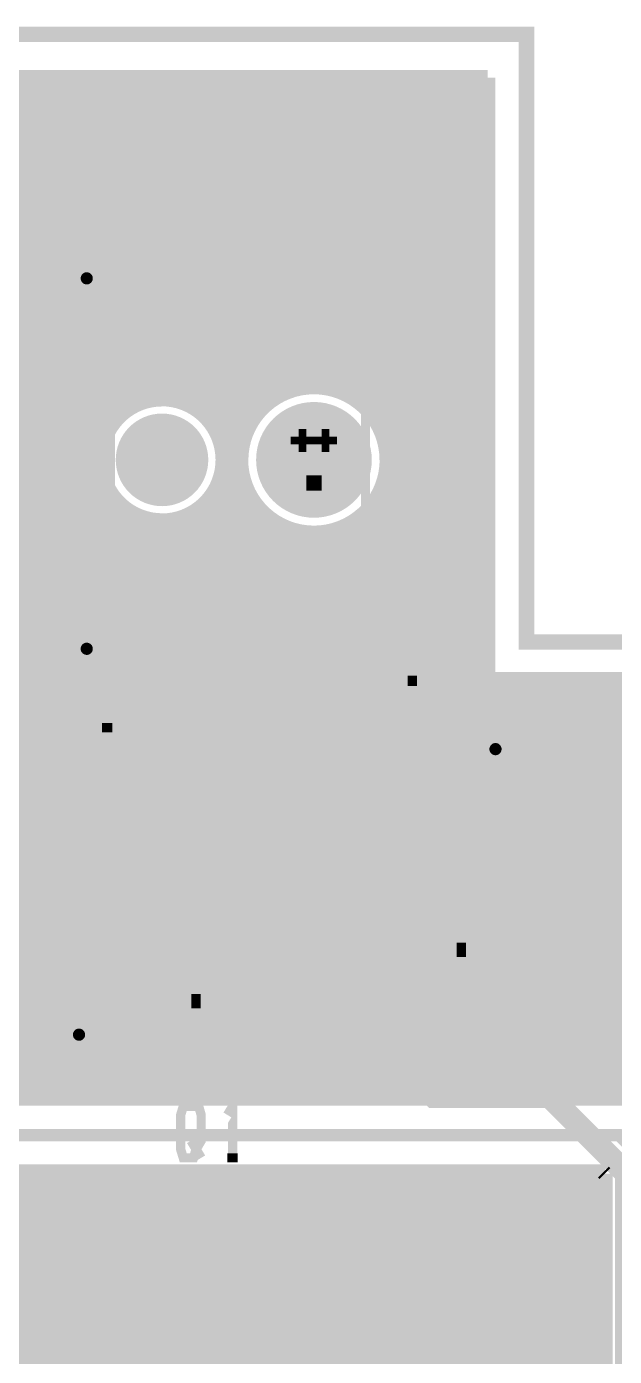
# Model space of a CAD drawing. Extents: x -10 to 131, y -93 to 209.
# Drawn here: x 102.77 to 112.45, y 187.24 to 209.12 of the extents above; entities that cross this region are included whole.
import ezdxf

# ---------------------------------------------------------------- set-up
doc = ezdxf.new("R2010")
doc.units = 0
doc.header["$MEASUREMENT"] = 0
doc.layers.get('0').update_dxf_attribs({"linetype": 'CONTINUOUS'})
for name, color, linetype in [('22-303-0_ASB', 7, 'CONTINUOUS'), ('22-303-0_AST', 7, 'CONTINUOUS'), ('22-303-0_BOT', 2, 'CONTINUOUS'), ('22-303-0_DRD', 6, 'CONTINUOUS'), ('22-303-0_DRL', 1, 'CONTINUOUS'), ('22-303-0_GND', 3, 'CONTINUOUS'), ('22-303-0_IN1', 10, 'CONTINUOUS'), ('22-303-0_SMT', 9, 'CONTINUOUS'), ('22-303-0_SPT', 11, 'CONTINUOUS'), ('22-303-0_SST', 8, 'CONTINUOUS'), ('22-303-0_TOP', 15, 'CONTINUOUS'), ('THRUHOLE_NPT', 7, 'CONTINUOUS'), ('THRUHOLE_TAP', 2, 'CONTINUOUS')]:
    doc.layers.add(name, color=color, linetype=linetype)

# ---------------------------------------------------------------- blocks, each defined once
blk = doc.blocks.new('ROUND_2')
at = {"const_width": 0.50038}
blk.add_lwpolyline([(-0.25019, 0, 1), (0.25019, 0, 1)], format="xyb", close=True, dxfattribs=at)
blk = doc.blocks.new('ROUND_40')
at = {"const_width": 0.69977}
blk.add_lwpolyline([(-0.349884, 0, 1), (0.349884, 0, 1)], format="xyb", close=True, dxfattribs=at)
blk = doc.blocks.new('RECTANGLE_41')
blk.add_solid([(0.44958, 0.90043), (0.44958, -0.90043), (-0.44958, 0.90043), (-0.44958, -0.90043)])
blk = doc.blocks.new('ROUND_70')
at = {"const_width": 0.29972}
blk.add_lwpolyline([(-0.14986, 0, 1), (0.14986, 0, 1)], format="xyb", close=True, dxfattribs=at)
blk = doc.blocks.new('ROUND_75')
at = {"const_width": 0.29972}
blk.add_lwpolyline([(-0.14986, 0, 1), (0.14986, 0, 1)], format="xyb", close=True, dxfattribs=at)
blk = doc.blocks.new('ROUND_117')
at = {"const_width": 0.10033}
blk.add_lwpolyline([(-0.050164, 0, 1), (0.050164, 0, 1)], format="xyb", close=True, dxfattribs=at)
blk = doc.blocks.new('ROUND_92')
at = {"const_width": 0.9525}
blk.add_lwpolyline([(-0.47625, 0, 1), (0.47625, 0, 1)], format="xyb", close=True, dxfattribs=at)
blk = doc.blocks.new('ROUND_93')
at = {"const_width": 0.762}
blk.add_lwpolyline([(-0.381, 0, 1), (0.381, 0, 1)], format="xyb", close=True, dxfattribs=at)
blk = doc.blocks.new('ROUND_101')
at = {"const_width": 0.0635}
blk.add_lwpolyline([(-0.03175, 0, 1), (0.03175, 0, 1)], format="xyb", close=True, dxfattribs=at)
blk = doc.blocks.new('ROUND_103')
at = {"const_width": 0.6985}
blk.add_lwpolyline([(-0.34925, 0, 1), (0.34925, 0, 1)], format="xyb", close=True, dxfattribs=at)
blk = doc.blocks.new('ROUND_104')
at = {"const_width": 0.4953}
blk.add_lwpolyline([(-0.24765, 0, 1), (0.24765, 0, 1)], format="xyb", close=True, dxfattribs=at)
blk = doc.blocks.new('RECTANGLE_8')
blk.add_solid([(0.9017, 0.508), (0.9017, -0.508), (-0.9017, 0.508), (-0.9017, -0.508)])
blk = doc.blocks.new('RECTANGLE_17')
blk.add_solid([(0.635, 0.508), (0.635, -0.508), (-0.635, 0.508), (-0.635, -0.508)])
blk = doc.blocks.new('ROUND_108')
at = {"const_width": 0.10033}
blk.add_lwpolyline([(-0.050164, 0, 1), (0.050164, 0, 1)], format="xyb", close=True, dxfattribs=at)

msp = doc.modelspace()

# ---------------------------------------------------------------- linework, layer by layer
at = {"layer": '22-303-0_ASB', "const_width": 0.254}
msp.add_lwpolyline([(111.00054, 208.99374), (111.00054, 198.99376), (116.0018, 198.99376), (116.0018, 208.99374), (130.50012, 208.99374), (130.50012, -31.00578), (-9.4996, -31.00578), (-9.4996, 208.99374), (111.00054, 208.99374)], dxfattribs=at)
at = {"layer": '22-303-0_AST'}
for points, const_width in [([(111.00054, 208.99374), (111.00054, 198.99376), (116.0018, 198.99376), (116.0018, 208.99374), (130.50012, 208.99374), (130.50012, -31.00578), (-9.4996, -31.00578), (-9.4996, 208.99374), (111.00054, 208.99374)], 0.254), ([(104.7496, 205.18882), (104.7496, 205.6892), (105.24998, 205.6892), (105.24998, 205.18882)], 0.1524), ([(107.74934, 205.18882), (107.74934, 205.6892), (107.24896, 205.6892), (107.24896, 205.18882)], 0.1524), ([(108.34878, 203.48956), (104.84866, 203.48956), (104.84866, 205.18882), (108.34878, 205.18882), (108.34878, 203.48956), (108.34878, 202.4888), (108.34878, 201.49058), (108.34878, 200.48982), (104.84866, 200.48982), (104.84866, 198.79056), (104.15016, 198.79056), (104.15016, 200.48982), (104.84866, 200.48982)], 0.1524), ([(104.15016, 200.48982), (104.15016, 201.49058), (104.15016, 202.4888), (104.15016, 203.48956), (104.15016, 205.18882), (104.84866, 205.18882)], 0.1524), ([(104.15016, 203.48956), (104.84866, 203.48956)], 0.1524), ([(108.95838, 202.88758), (109.12856, 202.946), (109.80674, 202.946), (109.97438, 202.88758), (109.97438, 202.53198), (109.80674, 202.47356), (109.12856, 202.47356), (108.95838, 202.53198), (108.95838, 202.88758)], 0.1524), ([(102.87, 196.85), (102.87, 201.93), (100.33, 201.93), (100.33, 196.85), (102.87, 196.85)], 0.1524), ([(109.12856, 201.63536), (108.95838, 201.69378), (108.95838, 202.04938), (109.12856, 202.1078), (109.80674, 202.1078), (109.97438, 202.04938), (109.97438, 201.69378), (109.80674, 201.63536)], 0.1524), ([(109.12856, 201.2696), (108.95838, 201.21118), (108.95838, 200.85558), (109.12856, 200.79716), (109.46638, 200.79716), (109.63656, 200.914), (109.63656, 201.2696), (109.97438, 201.2696), (109.97438, 200.79716)], 0.1524), ([(108.34878, 200.48982), (108.34878, 198.79056), (104.84866, 198.79056)], 0.1524), ([(105.24998, 198.79056), (105.24998, 198.29018), (104.7496, 198.29018), (104.7496, 198.79056)], 0.1524), ([(107.74934, 198.79056), (107.74934, 198.29018), (107.24896, 198.29018), (107.24896, 198.79056)], 0.1524), ([(109.093, 196.977), (109.093, 191.643), (111.887, 191.643), (111.887, 196.977), (109.093, 196.977)], 0.1524), ([(98.679, 195.707), (103.251, 195.707), (103.251, 193.929), (102.997, 193.675), (103.251, 193.421), (103.251, 191.643), (98.679, 191.643), (98.679, 195.707)], 0.1524), ([(103.759, 195.707), (108.331, 195.707), (108.331, 193.929), (108.077, 193.675), (108.331, 193.421), (108.331, 191.643), (103.759, 191.643), (103.759, 195.707)], 0.1524), ([(110.43666, 195.00596), (110.43666, 194.65036), (110.60684, 194.53098), (110.77448, 194.53098), (110.94466, 194.65036), (110.94466, 195.00596), (109.92866, 195.00596)], 0.1524), ([(110.43666, 194.70878), (109.92866, 194.53098)], 0.1524), ([(105.73004, 194.1576), (105.55986, 194.09664), (105.55986, 193.86042), (105.73004, 193.802), (105.89768, 193.68262), (106.40568, 193.68262), (106.57586, 193.74104), (106.57586, 194.09664), (106.40568, 194.1576), (105.73004, 194.1576)], 0.1524), ([(109.92866, 193.81216), (109.92866, 194.04838)], 0.1524), ([(109.92866, 193.929), (110.94466, 193.929), (110.77448, 194.04838)], 0.1524), ([(105.89768, 193.91884), (105.55986, 193.68262)], 0.1524), ([(110.09884, 193.4464), (109.92866, 193.38798), (109.92866, 193.03238), (110.09884, 192.97396), (110.43666, 192.97396), (110.60684, 193.0908), (110.60684, 193.4464), (110.94466, 193.4464), (110.94466, 192.97396)], 0.1524), ([(105.55986, 192.9638), (105.55986, 193.20002)], 0.1524), ([(105.55986, 193.08064), (106.57586, 193.08064), (106.40568, 193.20002)], 0.1524), ([(112.31118, 188.7601), (111.46282, 188.7601), (111.29518, 188.81852), (111.29518, 189.17412), (111.46282, 189.23508), (112.31118, 189.23508)], 0.1524), ([(111.633, 187.9219), (111.633, 188.39688), (112.31118, 188.15812), (112.31118, 188.04128), (111.29518, 188.04128)], 0.1524)]:
    msp.add_lwpolyline(points, dxfattribs=dict(at, const_width=const_width))
at = {"layer": '22-303-0_BOT'}
for points, const_width in [([(110.363, 208.28), (-8.636, 208.28)], 0.254), ([(102.6922, 208.28), (102.6922, 191.4906)], 0.254), ([(102.9208, 208.28), (102.9208, 191.4906)], 0.254), ([(103.1494, 208.28), (103.1494, 191.4906)], 0.254), ([(103.378, 208.28), (103.378, 191.4906)], 0.254), ([(103.6066, 208.28), (103.6066, 191.4906)], 0.254), ([(103.8352, 208.28), (103.8352, 191.4906)], 0.254), ([(104.0638, 208.28), (104.0638, 202.36434)], 0.254), ([(104.2924, 208.28), (104.2924, 202.70724)], 0.254), ([(104.521, 208.28), (104.521, 202.87742)], 0.254), ([(104.7496, 208.28), (104.7496, 202.96632)], 0.254), ([(104.9782, 208.28), (104.9782, 202.9968)], 0.254), ([(105.2068, 208.28), (105.2068, 202.97648)], 0.254), ([(105.4354, 208.28), (105.4354, 202.89774)], 0.254), ([(105.664, 208.28), (105.664, 202.74788)], 0.254), ([(105.8926, 208.28), (105.8926, 202.45578)], 0.254), ([(106.1212, 208.28), (106.1212, 191.4906)], 0.254), ([(106.3498, 208.28), (106.3498, 202.35926)], 0.254), ([(106.5784, 208.28), (106.5784, 202.77074)], 0.254), ([(106.807, 208.28), (106.807, 202.97902)], 0.254), ([(107.0356, 208.28), (107.0356, 203.10348)], 0.254), ([(107.2642, 208.28), (107.2642, 203.1746)], 0.254), ([(107.4928, 208.28), (107.4928, 203.19746)], 0.254), ([(107.7214, 208.28), (107.7214, 203.17714)], 0.254), ([(107.95, 208.28), (107.95, 203.1111)], 0.254), ([(108.1786, 208.28), (108.1786, 202.98918)], 0.254), ([(108.4072, 208.28), (108.4072, 202.78598)], 0.254), ([(108.6358, 208.28), (108.6358, 202.39736)], 0.254), ([(108.8644, 208.28), (108.8644, 191.4906)], 0.254), ([(109.093, 208.28), (109.093, 191.4906)], 0.254), ([(109.3216, 208.28), (109.3216, 191.4906)], 0.254), ([(109.5502, 208.28), (109.5502, 191.4906)], 0.254), ([(109.7788, 208.28), (109.7788, 191.4906)], 0.254), ([(110.0074, 208.28), (110.0074, 191.4906)], 0.254), ([(110.236, 208.28), (110.236, 191.4906)], 0.254), ([(129.667, 208.28), (116.586, 208.28), (116.586, 198.374), (110.363, 198.374)], 0.254), ([(110.363, 208.28), (110.363, 198.374)], 0.254), ([(110.363, 208.0768), (-8.636, 208.0768)], 0.254), ([(110.363, 207.8482), (-8.636, 207.8482)], 0.254), ([(110.363, 207.6196), (-8.636, 207.6196)], 0.254), ([(110.363, 207.391), (-8.636, 207.391)], 0.254), ([(110.363, 207.1624), (-8.636, 207.1624)], 0.254), ([(110.363, 206.9338), (-8.636, 206.9338)], 0.254), ([(110.363, 206.7052), (-6.06044, 206.7052)], 0.254), ([(110.363, 206.4766), (-5.66166, 206.4766)], 0.254), ([(110.363, 206.248), (-5.47878, 206.248)], 0.254), ([(110.363, 206.0194), (-5.38226, 206.0194)], 0.254), ([(110.363, 205.7908), (-5.34416, 205.7908)], 0.254), ([(110.363, 205.5622), (-5.35686, 205.5622)], 0.254), ([(110.363, 205.3336), (-5.42798, 205.3336)], 0.254), ([(110.363, 205.105), (-5.56768, 205.105)], 0.254), ([(110.363, 204.8764), (-5.83184, 204.8764)], 0.254), ([(110.363, 204.6478), (-8.636, 204.6478)], 0.254), ([(110.363, 204.4192), (-8.636, 204.4192)], 0.254), ([(110.363, 204.1906), (-8.636, 204.1906)], 0.254), ([(110.363, 203.962), (-8.636, 203.962)], 0.254), ([(110.363, 203.7334), (-8.636, 203.7334)], 0.254), ([(110.363, 203.5048), (-8.636, 203.5048)], 0.254), ([(110.363, 203.2762), (-8.636, 203.2762)], 0.254), ([(106.91622, 203.0476), (16.58366, 203.0476)], 0.254), ([(110.363, 203.0476), (108.08208, 203.0476)], 0.254), ([(104.42702, 202.819), (16.8783, 202.819)], 0.254), ([(106.62158, 202.819), (105.57256, 202.819)], 0.254), ([(110.363, 202.819), (108.37672, 202.819)], 0.254), ([(104.1908, 202.5904), (17.04848, 202.5904)], 0.254), ([(106.4514, 202.5904), (105.80878, 202.5904)], 0.254), ([(110.363, 202.5904), (108.5469, 202.5904)], 0.254), ([(104.06126, 202.3618), (17.14754, 202.3618)], 0.254), ([(106.3498, 202.3618), (105.93578, 202.3618)], 0.254), ([(110.363, 202.3618), (108.6485, 202.3618)], 0.254), ([(104.00284, 202.1332), (17.19834, 202.1332)], 0.254), ([(106.30154, 202.1332), (105.99674, 202.1332)], 0.254), ([(110.363, 202.1332), (108.69676, 202.1332)], 0.254), ([(103.99522, 201.9046), (17.20342, 201.9046)], 0.254), ([(106.29392, 201.9046), (106.00182, 201.9046)], 0.254), ([(110.363, 201.9046), (108.70438, 201.9046)], 0.254), ([(104.04094, 201.676), (17.16532, 201.676)], 0.254), ([(106.33456, 201.676), (105.9561, 201.676)], 0.254), ([(110.363, 201.676), (108.66374, 201.676)], 0.254), ([(104.15016, 201.4474), (91.62034, 201.4474)], 0.254), ([(104.0638, 201.61504), (104.0638, 191.4906)], 0.254), ([(106.42092, 201.4474), (105.84688, 201.4474)], 0.254), ([(105.8926, 201.5236), (105.8926, 191.4906)], 0.254), ([(106.3498, 201.62012), (106.3498, 191.4906)], 0.254), ([(110.363, 201.4474), (108.57738, 201.4474)], 0.254), ([(108.6358, 201.58202), (108.6358, 191.4906)], 0.254), ([(104.35082, 201.2188), (92.02166, 201.2188)], 0.254), ([(104.2924, 201.27214), (104.2924, 191.4906)], 0.254), ([(106.57078, 201.2188), (105.64622, 201.2188)], 0.254), ([(105.664, 201.2315), (105.664, 191.4906)], 0.254), ([(106.5784, 201.20864), (106.5784, 191.4906)], 0.254), ([(110.363, 201.2188), (108.42752, 201.2188)], 0.254), ([(104.87406, 200.9902), (92.1766, 200.9902)], 0.254), ([(104.521, 201.10196), (104.521, 191.4906)], 0.254), ([(104.7496, 201.01306), (104.7496, 191.4906)], 0.254), ([(104.9782, 200.98258), (104.9782, 191.4906)], 0.254), ([(106.82224, 200.9902), (105.12298, 200.9902)], 0.254), ([(105.2068, 201.0029), (105.2068, 191.4906)], 0.254), ([(105.4354, 201.08164), (105.4354, 191.4906)], 0.254), ([(106.807, 201.00036), (106.807, 191.4906)], 0.254), ([(110.363, 200.9902), (108.17606, 200.9902)], 0.254), ([(108.1786, 200.9902), (108.1786, 191.4906)], 0.254), ([(108.4072, 201.1934), (108.4072, 191.4906)], 0.254), ([(110.363, 200.7616), (92.2401, 200.7616)], 0.254), ([(107.0356, 200.8759), (107.0356, 191.4906)], 0.254), ([(107.2642, 200.80478), (107.2642, 191.4906)], 0.254), ([(107.4928, 200.78192), (107.4928, 191.4906)], 0.254), ([(107.7214, 200.80224), (107.7214, 191.4906)], 0.254), ([(107.95, 200.86828), (107.95, 191.4906)], 0.254), ([(110.363, 200.533), (92.23756, 200.533)], 0.254), ([(110.363, 200.3044), (92.1639, 200.3044)], 0.254), ([(110.363, 200.0758), (92.1385, 200.0758)], 0.254), ([(110.363, 199.8472), (92.1385, 199.8472)], 0.254), ([(110.363, 199.6186), (92.1385, 199.6186)], 0.254), ([(110.363, 199.39), (92.1385, 199.39)], 0.254), ([(110.363, 199.1614), (92.1385, 199.1614)], 0.254), ([(110.363, 198.9328), (92.1385, 198.9328)], 0.254), ([(110.363, 198.7042), (92.1385, 198.7042)], 0.254), ([(110.363, 198.4756), (92.1385, 198.4756)], 0.254), ([(110.4646, 198.374), (110.4646, 191.4906)], 0.254), ([(110.6932, 198.374), (110.6932, 191.4906)], 0.254), ([(110.9218, 198.374), (110.9218, 191.4906)], 0.254), ([(111.1504, 198.374), (111.1504, 191.4906)], 0.254), ([(111.379, 198.374), (111.379, 191.4906)], 0.254), ([(111.6076, 198.374), (111.6076, 191.4906)], 0.254), ([(111.8362, 198.374), (111.8362, 191.4906)], 0.254), ([(112.0648, 198.374), (112.0648, 191.4906)], 0.254), ([(112.2934, 198.374), (112.2934, 191.4906)], 0.254), ([(112.522, 198.374), (112.522, 191.4906)], 0.254), ([(129.667, 198.247), (92.1385, 198.247)], 0.254), ([(129.667, 198.0184), (92.1385, 198.0184)], 0.254), ([(129.667, 197.7898), (92.1385, 197.7898)], 0.254), ([(129.667, 197.5612), (92.1385, 197.5612)], 0.254), ([(129.667, 197.3326), (92.1385, 197.3326)], 0.254), ([(129.667, 197.104), (92.1385, 197.104)], 0.254), ([(129.667, 196.8754), (92.1385, 196.8754)], 0.254), ([(129.667, 196.6468), (92.1385, 196.6468)], 0.254), ([(129.667, 196.4182), (92.22232, 196.4182)], 0.254), ([(129.667, 196.1896), (92.24772, 196.1896)], 0.254), ([(129.667, 195.961), (92.20708, 195.961)], 0.254), ([(129.667, 195.7324), (92.0877, 195.7324)], 0.254), ([(129.667, 195.5038), (91.82354, 195.5038)], 0.254), ([(129.667, 195.2752), (87.7316, 195.2752)], 0.254), ([(129.667, 195.0466), (87.7951, 195.0466)], 0.254), ([(129.667, 194.818), (87.79256, 194.818)], 0.254), ([(129.667, 194.5894), (87.7189, 194.5894)], 0.254), ([(129.667, 194.3608), (87.6935, 194.3608)], 0.254), ([(129.667, 194.1322), (87.6935, 194.1322)], 0.254), ([(129.667, 193.9036), (87.6935, 193.9036)], 0.254), ([(129.667, 193.675), (87.6935, 193.675)], 0.254), ([(129.667, 193.4464), (87.6935, 193.4464)], 0.254), ([(129.667, 193.2178), (87.6935, 193.2178)], 0.254), ([(129.667, 192.9892), (87.6935, 192.9892)], 0.254), ([(129.667, 192.7606), (87.6935, 192.7606)], 0.254), ([(129.667, 192.532), (87.6935, 192.532)], 0.254), ([(129.667, 192.3034), (87.6554, 192.3034)], 0.254), ([(129.667, 192.0748), (87.52332, 192.0748)], 0.254), ([(129.667, 191.8462), (87.29726, 191.8462)], 0.254), ([(129.667, 191.6176), (87.06866, 191.6176)], 0.254), ([(112.522, 191.4906), (86.94166, 191.4906)], 0.254), ([(6.604, 74.168), (6.604, 100.711), (0.254, 107.061), (0.254, 117.983), (3.048, 120.777), (3.048, 187.198), (7.112, 191.262), (84.328, 191.262), (84.709, 190.881), (112.522, 190.881), (112.903, 190.5), (112.903, 157.988), (114.681, 156.21), (114.681, 139.192), (115.189, 138.684), (115.189, 135.509), (114.3, 134.62)], 0.2032), ([(112.268, 190.2714), (84.709, 190.2714)], 0.254), ([(102.6922, 190.2714), (102.6922, 189.7761)], 0.254), ([(102.9208, 190.2714), (102.9208, 189.7761)], 0.254), ([(103.1494, 190.2714), (103.1494, 189.7761)], 0.254), ([(103.378, 190.2714), (103.378, 189.7761)], 0.254), ([(103.6066, 190.2714), (103.6066, 189.7761)], 0.254), ([(103.8352, 190.2714), (103.8352, 189.7761)], 0.254), ([(104.0638, 190.2714), (104.0638, 189.7761)], 0.254), ([(104.2924, 190.2714), (104.2924, 189.7761)], 0.254), ([(104.521, 190.2714), (104.521, 189.7761)], 0.254), ([(104.7496, 190.2714), (104.7496, 189.7761)], 0.254), ([(104.9782, 190.2714), (104.9782, 189.7761)], 0.254), ([(105.2068, 190.2714), (105.2068, 189.7761)], 0.254), ([(105.4354, 190.2714), (105.4354, 189.7761)], 0.254), ([(105.664, 190.2714), (105.664, 189.7761)], 0.254), ([(105.8926, 190.2714), (105.8926, 189.7761)], 0.254), ([(106.1212, 190.2714), (106.1212, 189.7761)], 0.254), ([(106.3498, 190.2714), (106.3498, 189.7761)], 0.254), ([(106.5784, 190.2714), (106.5784, 189.7761)], 0.254), ([(106.807, 190.2714), (106.807, 189.7761)], 0.254), ([(107.0356, 190.2714), (107.0356, 189.7761)], 0.254), ([(107.2642, 190.2714), (107.2642, 189.7761)], 0.254), ([(107.4928, 190.2714), (107.4928, 189.7761)], 0.254), ([(107.7214, 190.2714), (107.7214, 189.7761)], 0.254), ([(107.95, 190.2714), (107.95, 189.7761)], 0.254), ([(108.1786, 190.2714), (108.1786, 189.7761)], 0.254), ([(108.4072, 190.2714), (108.4072, 189.7761)], 0.254), ([(108.6358, 190.2714), (108.6358, 189.7761)], 0.254), ([(108.8644, 190.2714), (108.8644, 189.7761)], 0.254), ([(109.093, 190.2714), (109.093, 189.7761)], 0.254), ([(109.3216, 190.2714), (109.3216, 189.7761)], 0.254), ([(109.5502, 190.2714), (109.5502, 189.7761)], 0.254), ([(109.7788, 190.2714), (109.7788, 189.7761)], 0.254), ([(110.0074, 190.2714), (110.0074, 189.7761)], 0.254), ([(110.236, 190.2714), (110.236, 189.7761)], 0.254), ([(110.4646, 190.2714), (110.4646, 189.7761)], 0.254), ([(110.6932, 190.2714), (110.6932, 189.7761)], 0.254), ([(110.9218, 190.2714), (110.9218, 189.7761)], 0.254), ([(111.1504, 190.2714), (111.1504, 189.7761)], 0.254), ([(111.379, 190.2714), (111.379, 189.7761)], 0.254), ([(111.6076, 190.2714), (111.6076, 150.55342)], 0.254), ([(111.8362, 190.2714), (111.8362, 150.749)], 0.254), ([(112.0648, 190.2714), (112.0648, 150.86584)], 0.254), ([(112.268, 190.2714), (112.2934, 190.246)], 0.254), ([(112.2934, 190.246), (6.95706, 190.246)], 0.254), ([(112.2934, 190.246), (112.2934, 157.988)], 0.254), ([(112.2934, 190.246), (112.2934, 150.92934)], 0.254), ([(112.2934, 190.0174), (6.72846, 190.0174)], 0.254), ([(111.50092, 189.7761), (9.4996, 189.7761), (9.4996, 155.55976), (5.25018, 155.55976), (5.25018, 131.9784)], 0.254), ([(112.2934, 189.7888), (6.49986, 189.7888)], 0.254), ([(111.50092, 189.7761), (111.50092, 159.77616)], 0.254), ([(112.2934, 189.5602), (111.50092, 189.5602)], 0.254), ([(112.2934, 189.3316), (111.50092, 189.3316)], 0.254), ([(112.2934, 189.103), (111.50092, 189.103)], 0.254), ([(112.2934, 188.8744), (111.50092, 188.8744)], 0.254), ([(112.2934, 188.6458), (111.50092, 188.6458)], 0.254), ([(112.2934, 188.4172), (111.50092, 188.4172)], 0.254), ([(112.2934, 188.1886), (111.50092, 188.1886)], 0.254), ([(112.2934, 187.96), (111.50092, 187.96)], 0.254), ([(112.2934, 187.7314), (111.50092, 187.7314)], 0.254), ([(112.2934, 187.5028), (111.50092, 187.5028)], 0.254), ([(112.2934, 187.2742), (111.50092, 187.2742)], 0.254)]:
    msp.add_lwpolyline(points, dxfattribs=dict(at, const_width=const_width))
at = {"layer": '22-303-0_BOT', "const_width": 0.254}
for points in [[(107.50042, 203.19746, 0.4142136), (106.29392, 201.99096)], [(108.70692, 201.99096, 0.4142136), (107.50042, 203.19746)], [(104.99852, 202.9968, 0.4142136), (103.99268, 201.99096)], [(106.0069, 201.99096, 0.4142136), (104.99852, 202.99934)], [(103.99268, 201.99096, 0.4142136), (104.99852, 200.98512)], [(104.99852, 200.98258, 0.4142136), (106.0069, 201.99096)], [(106.29138, 201.99096, 0.4142136), (107.50042, 200.78192)], [(107.50042, 200.78192, 0.4142136), (108.70946, 201.99096)], [(112.9538, 191.3128, 0.1989124), (112.522, 191.49166)]]:
    msp.add_lwpolyline(points, format="xyb", dxfattribs=at)
at = {"layer": '22-303-0_DRD', "const_width": 0.254}
for points in [[(111.00054, 208.99374), (111.00054, 198.99376), (116.0018, 198.99376), (116.0018, 208.99374), (130.50012, 208.99374), (130.50012, -31.00578), (-9.4996, -31.00578), (-9.4996, 208.99374), (111.00054, 208.99374)], [(103.124, 204.724), (103.759, 205.359)], [(103.759, 205.359), (104.394, 204.724)], [(103.124, 205.232), (103.124, 204.724)], [(103.759, 204.597), (103.124, 205.232)], [(104.394, 205.232), (103.759, 204.597)], [(104.394, 204.724), (104.394, 205.232)], [(104.99852, 202.62596), (104.36352, 201.99096)], [(105.63352, 201.99096), (104.99852, 202.62596)], [(107.24642, 202.62596), (106.86542, 202.24496)], [(107.75442, 202.62596), (107.24642, 202.62596)], [(108.13542, 202.24496), (107.75442, 202.62596)], [(107.24642, 202.37196), (107.24642, 202.24496)], [(107.37342, 202.37196), (107.24642, 202.37196)], [(107.37342, 202.24496), (107.37342, 202.37196)], [(107.62742, 202.37196), (107.62742, 202.24496)], [(107.75442, 202.37196), (107.62742, 202.37196)], [(107.75442, 202.24496), (107.75442, 202.37196)], [(106.86542, 202.24496), (106.86542, 201.73696)], [(107.24642, 202.24496), (107.37342, 202.24496)], [(107.62742, 202.24496), (107.75442, 202.24496)], [(108.13542, 201.73696), (108.13542, 202.24496)], [(104.36352, 201.99096), (104.99852, 201.35596)], [(104.99852, 201.35596), (105.63352, 201.99096)], [(107.37342, 201.60996), (107.11942, 201.86396)], [(107.88142, 201.86396), (107.62742, 201.60996)], [(106.86542, 201.73696), (107.24642, 201.35596)], [(107.75442, 201.35596), (108.13542, 201.73696)], [(107.62742, 201.60996), (107.37342, 201.60996)], [(107.24642, 201.35596), (107.75442, 201.35596)], [(103.124, 198.628), (103.759, 199.263)], [(103.124, 198.628), (103.759, 199.263)], [(103.124, 198.628), (103.759, 199.263)], [(103.759, 199.263), (104.394, 198.628)], [(103.759, 199.263), (104.394, 198.628)], [(103.759, 199.263), (104.394, 198.628)], [(103.124, 199.136), (103.124, 198.628)], [(103.759, 198.501), (103.124, 199.136)], [(103.124, 199.136), (103.124, 198.628)], [(103.759, 198.501), (103.124, 199.136)], [(103.124, 199.136), (103.124, 198.628)], [(103.759, 198.501), (103.124, 199.136)], [(104.394, 199.136), (103.759, 198.501)], [(104.394, 199.136), (103.759, 198.501)], [(104.394, 199.136), (103.759, 198.501)], [(104.394, 198.628), (104.394, 199.136)], [(104.394, 198.628), (104.394, 199.136)], [(104.394, 198.628), (104.394, 199.136)], [(109.855, 196.977), (110.49, 197.612)], [(109.855, 196.977), (110.49, 197.612)], [(109.855, 197.485), (109.855, 196.977)], [(110.49, 196.85), (109.855, 197.485)], [(109.855, 197.485), (109.855, 196.977)], [(110.49, 196.85), (109.855, 197.485)], [(110.49, 197.612), (111.125, 196.977)], [(110.49, 197.612), (111.125, 196.977)], [(111.125, 197.485), (110.49, 196.85)], [(111.125, 197.485), (110.49, 196.85)], [(111.125, 196.977), (111.125, 197.485)], [(111.125, 196.977), (111.125, 197.485)], [(112.141, 193.6623), (112.776, 194.2973)], [(112.141, 193.6623), (112.776, 194.2973)], [(112.141, 194.1703), (112.141, 193.6623)], [(112.776, 193.5353), (112.141, 194.1703)], [(112.141, 194.1703), (112.141, 193.6623)], [(112.776, 193.5353), (112.141, 194.1703)], [(102.997, 192.278), (103.632, 192.913)], [(102.997, 192.278), (103.632, 192.913)], [(103.632, 192.913), (104.267, 192.278)], [(103.632, 192.913), (104.267, 192.278)], [(102.997, 192.786), (102.997, 192.278)], [(103.632, 192.151), (102.997, 192.786)], [(102.997, 192.786), (102.997, 192.278)], [(103.632, 192.151), (102.997, 192.786)], [(104.267, 192.786), (103.632, 192.151)], [(104.267, 192.786), (103.632, 192.151)], [(104.267, 192.278), (104.267, 192.786)], [(104.267, 192.278), (104.267, 192.786)]]:
    msp.add_lwpolyline(points, dxfattribs=at)
at = {"layer": '22-303-0_DRL', "const_width": 0.254}
for points in [[(111.00054, 208.99374), (111.00054, 198.99376), (116.0018, 198.99376), (116.0018, 208.99374), (130.50012, 208.99374), (130.50012, -31.00578), (-9.4996, -31.00578), (-9.4996, 208.99374), (111.00054, 208.99374)], [(93.45422, 17.63014), (76.454, 17.63014), (76.454, 58.10758), (9.4996, 58.10758), (9.4996, 122.97664), (13.5001, 122.97664), (13.5001, 131.9784), (5.25018, 131.9784), (5.25018, 155.55976), (9.4996, 155.55976), (9.4996, 189.7761), (111.50092, 189.7761), (111.50092, 159.77616), (106.36504, 159.77616), (106.36504, 90.10904), (82.63636, 90.10904), (82.63636, 115.10772), (72.03948, 115.10772), (72.03948, 80.10906), (111.50092, 80.10906), (111.50092, 58.10758), (93.45422, 58.10758), (93.45422, 17.63014)]]:
    msp.add_lwpolyline(points, dxfattribs=at)
at = {"layer": '22-303-0_GND'}
for points, const_width in [([(111.00054, 208.99374), (111.00054, 198.99376), (116.0018, 198.99376), (116.0018, 208.99374), (130.50012, 208.99374), (130.50012, -31.00578), (-9.4996, -31.00578), (-9.4996, 208.99374), (111.00054, 208.99374)], 0.254), ([(111.50092, 189.71514), (9.4996, 189.71514)], 1.27), ([(111.50092, 189.08014), (9.4996, 189.08014)], 1.27), ([(111.50092, 188.44514), (9.4996, 188.44514)], 1.27), ([(111.50092, 187.81014), (9.4996, 187.81014)], 1.27), ([(111.50092, 187.17514), (9.4996, 187.17514)], 1.27)]:
    msp.add_lwpolyline(points, dxfattribs=dict(at, const_width=const_width))
at = {"layer": '22-303-0_SST', "const_width": 0.1524}
for points in [[(104.7496, 205.18882), (104.7496, 205.6892), (105.24998, 205.6892), (105.24998, 205.18882)], [(107.74934, 205.18882), (107.74934, 205.6892), (107.24896, 205.6892), (107.24896, 205.18882)], [(108.34878, 203.48956), (104.84866, 203.48956), (104.84866, 205.18882), (108.34878, 205.18882), (108.34878, 203.48956), (108.34878, 202.4888), (108.34878, 201.49058), (108.34878, 200.48982), (104.84866, 200.48982), (104.84866, 198.79056), (104.15016, 198.79056), (104.15016, 200.48982), (104.84866, 200.48982)], [(104.15016, 200.48982), (104.15016, 201.49058), (104.15016, 202.4888), (104.15016, 203.48956), (104.15016, 205.18882), (104.84866, 205.18882)], [(104.15016, 203.48956), (104.84866, 203.48956)], [(108.88726, 202.5396), (109.0295, 202.58278), (109.59338, 202.58278), (109.73562, 202.5396), (109.73562, 202.2856), (109.59338, 202.24496), (109.0295, 202.24496), (108.88726, 202.2856), (108.88726, 202.5396)], [(102.87, 196.85), (100.33, 196.85), (100.33, 201.93), (102.87, 201.93), (102.87, 196.85)], [(109.0295, 201.55916), (108.88726, 201.5998), (108.88726, 201.8538), (109.0295, 201.89698), (109.59338, 201.89698), (109.73562, 201.8538), (109.73562, 201.5998), (109.59338, 201.55916)], [(109.0295, 201.21118), (108.88726, 201.168), (108.88726, 200.914), (109.0295, 200.87336), (109.31144, 200.87336), (109.45368, 200.95718), (109.45368, 201.21118), (109.73562, 201.21118), (109.73562, 200.87336)], [(108.34878, 200.48982), (108.34878, 198.79056), (104.84866, 198.79056)], [(109.54512, 199.2122), (109.54512, 198.9582), (109.68482, 198.87438), (109.82706, 198.87438), (109.96676, 198.9582), (109.96676, 199.2122), (109.12094, 199.2122)], [(109.54512, 199.00138), (109.12094, 198.87438)], [(104.09682, 197.58406), (104.09682, 198.42988), (104.013, 198.29018)], [(105.24998, 198.79056), (105.24998, 198.29018), (104.7496, 198.29018), (104.7496, 198.79056)], [(107.74934, 198.79056), (107.74934, 198.29018), (107.24896, 198.29018), (107.24896, 198.79056)], [(109.12094, 198.2724), (109.12094, 198.44258)], [(109.12094, 198.35876), (109.96676, 198.35876), (109.82706, 198.44258)], [(109.26064, 197.92696), (109.12094, 197.88378), (109.12094, 197.62978), (109.26064, 197.5866), (109.54512, 197.5866), (109.68482, 197.67296), (109.68482, 197.92696), (109.96676, 197.92696), (109.96676, 197.5866)], [(104.18064, 197.58406), (104.013, 197.58406)], [(109.093, 196.977), (111.887, 196.977), (111.887, 191.643), (109.093, 191.643), (109.093, 196.977)], [(98.679, 195.707), (98.679, 191.643), (103.251, 191.643), (103.251, 193.421), (102.997, 193.675), (103.251, 193.929), (103.251, 195.707), (98.679, 195.707)], [(103.759, 195.707), (103.759, 191.643), (108.331, 191.643), (108.331, 193.421), (108.077, 193.675), (108.331, 193.929), (108.331, 195.707), (103.759, 195.707)], [(106.16184, 190.50508), (106.16184, 191.3509), (106.07548, 191.2112)], [(105.30586, 190.64478), (105.34904, 190.50508), (105.51668, 190.50508), (105.55986, 190.64478), (105.64368, 190.78702), (105.64368, 191.2112), (105.60304, 191.3509), (105.34904, 191.3509), (105.30586, 191.2112), (105.30586, 190.64478)], [(105.47604, 190.78702), (105.64368, 190.50508)], [(106.24566, 190.50508), (106.07548, 190.50508)]]:
    msp.add_lwpolyline(points, dxfattribs=at)
at = {"layer": '22-303-0_TOP'}
for points, const_width in [([(107.50042, 205.03896), (107.50042, 204.65542), (106.299, 203.454), (94.869, 203.454), (94.0562, 202.6412), (93.98, 202.6412)], 0.381), ([(104.99852, 205.03896), (103.81996, 205.03896), (103.759, 204.978)], 0.381), ([(107.50042, 198.94042), (107.50042, 198.55942), (105.791, 196.85), (104.267, 196.85), (102.9843, 198.1327), (101.6, 198.1327)], 0.381), ([(104.99852, 198.94042), (103.81742, 198.94042), (103.759, 198.882)], 0.381), ([(103.759, 198.882), (103.81742, 198.94042), (104.99852, 198.94042)], 0.381), ([(104.99852, 198.94042), (103.81742, 198.94042), (103.759, 198.882)], 0.381), ([(110.49, 197.231), (110.49, 195.9864)], 0.381), ([(110.49, 197.231), (110.49, 195.9864)], 0.381), ([(104.902, 194.691), (102.108, 194.691), (102.108, 193.675)], 0.381), ([(113.665, 184.8612), (113.5888, 184.8612), (112.649, 185.801), (112.649, 190.246), (111.379, 191.516), (109.474, 191.516), (107.315, 193.675), (107.188, 193.675)], 0.381), ([(103.632, 192.532), (104.775, 192.532), (104.902, 192.659)], 0.381), ([(103.632, 192.532), (104.775, 192.532), (104.902, 192.659)], 0.381), ([(113.665, 188.3537), (113.411, 188.6077), (113.411, 191.008), (111.7854, 192.6336), (110.49, 192.6336)], 0.635)]:
    msp.add_lwpolyline(points, dxfattribs=dict(at, const_width=const_width))

# ---------------------------------------------------------------- block references
at = {"layer": '22-303-0_ASB'}
for name, p in [('ROUND_40', (107.50042, 201.99096)), ('ROUND_2', (104.99852, 201.99096))]:
    msp.add_blockref(name, p, dxfattribs=at)
at = {"layer": '22-303-0_AST'}
for name, p in [('RECTANGLE_41', (104.99852, 205.03896)), ('RECTANGLE_41', (107.50042, 205.03896)), ('ROUND_40', (107.50042, 201.99096)), ('ROUND_2', (104.99852, 201.99096)), ('RECTANGLE_41', (104.99852, 198.94042)), ('RECTANGLE_41', (107.50042, 198.94042))]:
    msp.add_blockref(name, p, dxfattribs=at)
at = {"layer": '22-303-0_BOT'}
for name, p in [('ROUND_70', (103.759, 204.978)), ('ROUND_40', (107.50042, 201.99096)), ('ROUND_2', (104.99852, 201.99096)), ('ROUND_75', (103.759, 198.882)), ('ROUND_70', (110.49, 197.231)), ('ROUND_75', (103.632, 192.532))]:
    msp.add_blockref(name, p, dxfattribs=at)
at = {"layer": '22-303-0_DRL'}
for name, p in [('ROUND_117', (103.759, 204.978)), ('ROUND_40', (107.50042, 201.99096)), ('ROUND_2', (104.99852, 201.99096)), ('ROUND_117', (103.759, 198.882)), ('ROUND_117', (110.49, 197.231)), ('ROUND_117', (103.632, 192.532))]:
    msp.add_blockref(name, p, dxfattribs=at)
at = {"layer": '22-303-0_GND'}
for name, p in [('ROUND_101', (103.759, 204.978)), ('ROUND_92', (107.50042, 201.99096)), ('ROUND_93', (104.99852, 201.99096)), ('ROUND_101', (103.759, 198.882)), ('ROUND_101', (110.49, 197.231)), ('ROUND_101', (103.632, 192.532))]:
    msp.add_blockref(name, p, dxfattribs=at)
at = {"layer": '22-303-0_IN1'}
for name, p in [('ROUND_70', (103.759, 204.978)), ('ROUND_103', (107.50042, 201.99096)), ('ROUND_104', (104.99852, 201.99096)), ('ROUND_75', (103.759, 198.882)), ('ROUND_70', (110.49, 197.231)), ('ROUND_75', (103.632, 192.532))]:
    msp.add_blockref(name, p, dxfattribs=at)
at = {"layer": '22-303-0_SMT'}
for name, p in [('RECTANGLE_41', (104.99852, 205.03896)), ('RECTANGLE_41', (107.50042, 205.03896)), ('RECTANGLE_41', (104.99852, 198.94042)), ('RECTANGLE_41', (107.50042, 198.94042)), ('RECTANGLE_8', (110.49, 195.9864)), ('RECTANGLE_17', (104.902, 194.691)), ('RECTANGLE_17', (107.188, 193.675)), ('RECTANGLE_17', (104.902, 192.659)), ('RECTANGLE_8', (110.49, 192.6336))]:
    msp.add_blockref(name, p, dxfattribs=at)
at = {"layer": '22-303-0_SPT'}
for name, p in [('RECTANGLE_41', (104.99852, 205.03896)), ('RECTANGLE_41', (107.50042, 205.03896)), ('RECTANGLE_41', (104.99852, 198.94042)), ('RECTANGLE_41', (107.50042, 198.94042)), ('RECTANGLE_8', (110.49, 195.9864)), ('RECTANGLE_17', (104.902, 194.691)), ('RECTANGLE_17', (107.188, 193.675)), ('RECTANGLE_17', (104.902, 192.659)), ('RECTANGLE_8', (110.49, 192.6336))]:
    msp.add_blockref(name, p, dxfattribs=at)
at = {"layer": '22-303-0_TOP'}
for name, p in [('RECTANGLE_41', (104.99852, 205.03896)), ('RECTANGLE_41', (107.50042, 205.03896)), ('ROUND_70', (103.759, 204.978)), ('ROUND_40', (107.50042, 201.99096)), ('ROUND_2', (104.99852, 201.99096)), ('RECTANGLE_41', (104.99852, 198.94042)), ('RECTANGLE_41', (107.50042, 198.94042)), ('ROUND_70', (103.759, 198.882)), ('ROUND_70', (110.49, 197.231)), ('RECTANGLE_8', (110.49, 195.9864)), ('RECTANGLE_17', (104.902, 194.691)), ('RECTANGLE_17', (107.188, 193.675)), ('RECTANGLE_17', (104.902, 192.659)), ('RECTANGLE_8', (110.49, 192.6336)), ('ROUND_70', (103.632, 192.532))]:
    msp.add_blockref(name, p, dxfattribs=at)
at = {"layer": 'THRUHOLE_NPT'}
for name, p in [('ROUND_40', (107.50042, 201.99096)), ('ROUND_2', (104.99852, 201.99096))]:
    msp.add_blockref(name, p, dxfattribs=at)
at = {"layer": 'THRUHOLE_TAP'}
for p in [(103.759, 204.978), (103.759, 198.882), (110.49, 197.231), (103.632, 192.532)]:
    msp.add_blockref('ROUND_108', p, dxfattribs=at)

doc.saveas('drawing.dxf')
